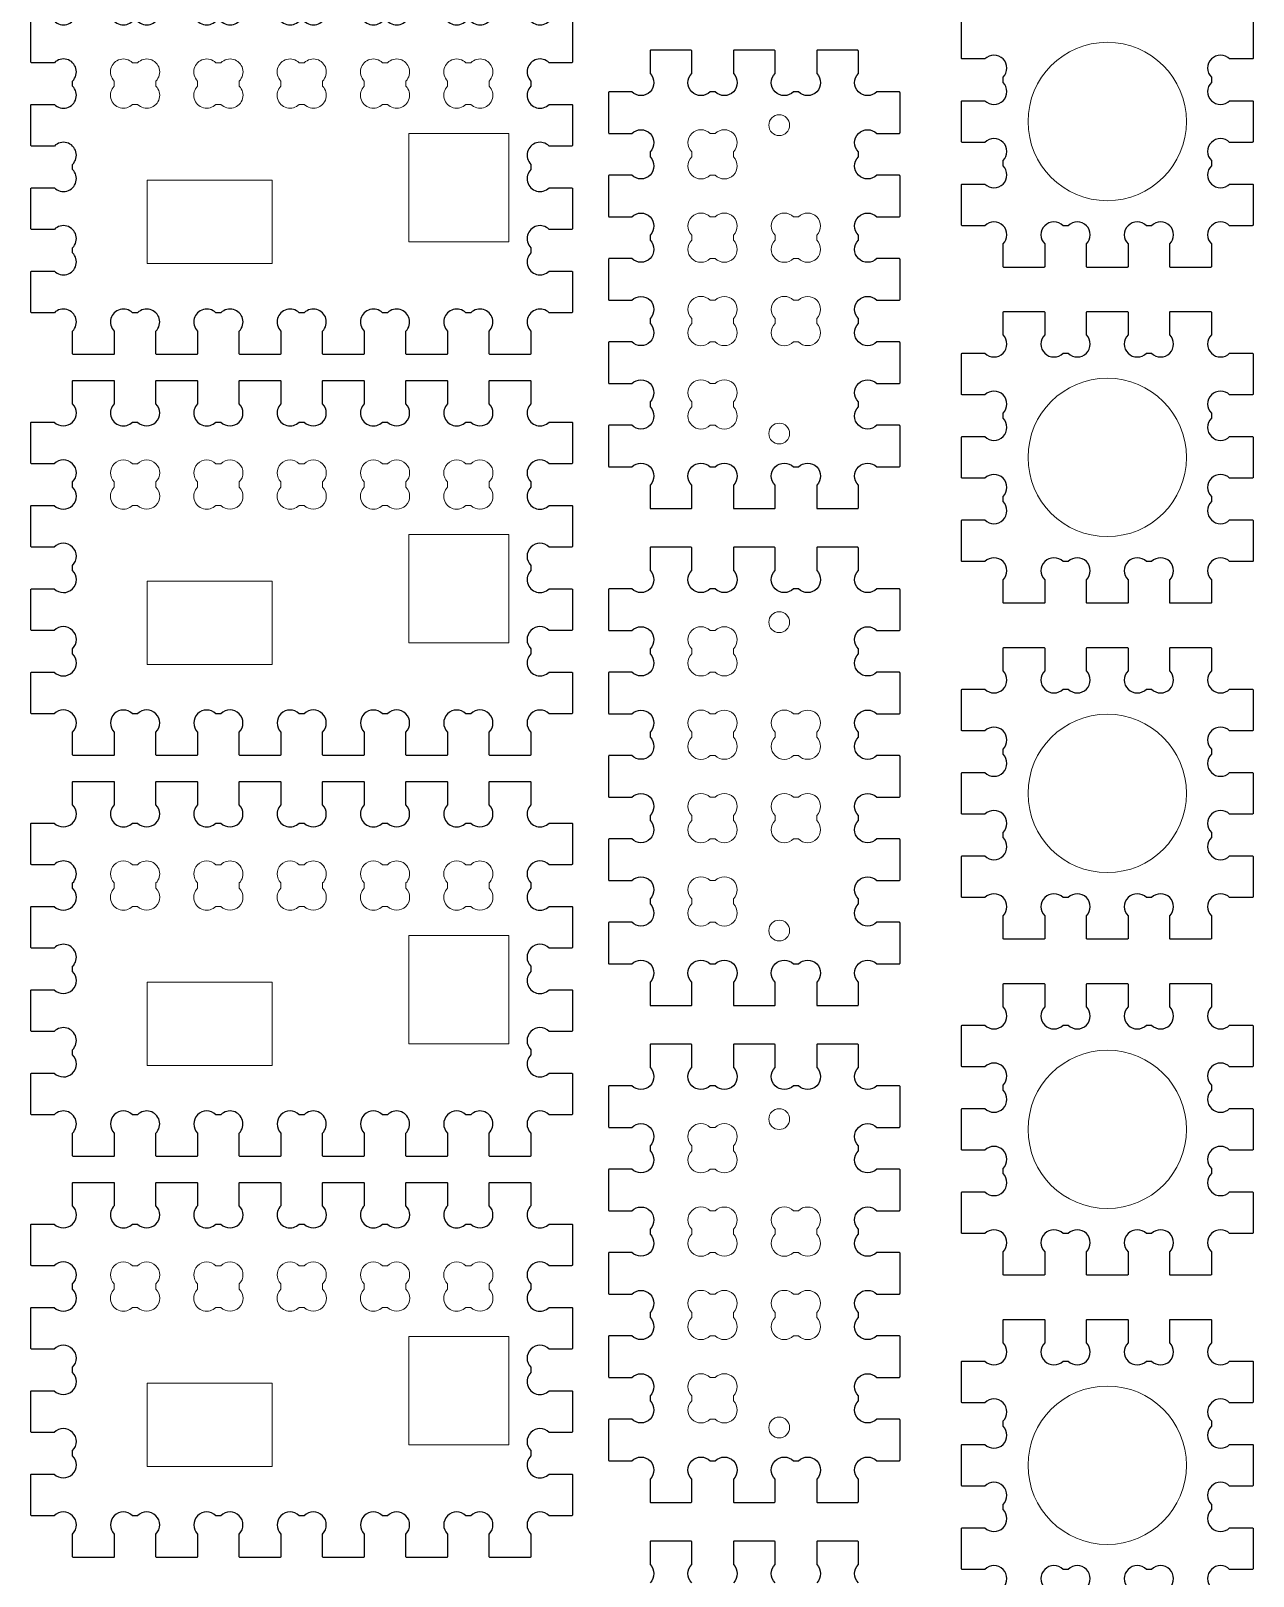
# Model space of a CAD drawing. Header units: millimetres. Extents: x -127 to 554, y -606 to 1045.
# Drawn here: x 404 to 550.7, y 541.1 to 726.5 of the extents above; entities that cross this region are included whole.
import ezdxf

# ---------------------------------------------------------------- set-up
doc = ezdxf.new("R2010")
doc.units = ezdxf.units.MM
doc.layers.get('0').update_dxf_attribs({"lineweight": 25})
doc.layers.add('holes', color=1, linetype='Continuous', lineweight=0)

# ---------------------------------------------------------------- blocks, each defined once
blk = doc.blocks.new('*U54')
blk.add_lwpolyline([(14.69, -2.5, 0.414214), (12.5, -2.5, 0.414214), (12.5, -4.69), (12.5, -5.31, 0.414214), (12.5, -7.5, 0.414214), (14.69, -7.5), (17.4, -7.5, -0.414214), (17.5, -7.6), (17.5, -12.4, -0.414214), (17.4, -12.5), (14.69, -12.5, 0.414214), (12.5, -12.5, 0.414214), (12.5, -14.69), (12.5, -17.4, -0.414214), (12.4, -17.5), (7.6, -17.5, -0.414214), (7.5, -17.4), (7.5, -14.69, 0.414214), (7.5, -12.5, 0.414214), (5.31, -12.5), (4.69, -12.5, 0.414214), (2.5, -12.5, 0.414214), (2.5, -14.69), (2.5, -17.4, -0.414214), (2.4, -17.5), (-2.4, -17.5, -0.414214), (-2.5, -17.4), (-2.5, -14.69, 0.414214), (-2.5, -12.5, 0.414214), (-4.69, -12.5), (-5.31, -12.5, 0.414214), (-7.5, -12.5, 0.414214), (-7.5, -14.69), (-7.5, -17.4, -0.414214), (-7.6, -17.5), (-12.4, -17.5, -0.414214), (-12.5, -17.4), (-12.5, -14.69, 0.414214), (-12.5, -12.5, 0.414214), (-14.69, -12.5), (-17.4, -12.5, -0.414214), (-17.5, -12.4), (-17.5, -7.6, -0.414214), (-17.4, -7.5), (-14.69, -7.5, 0.414214), (-12.5, -7.5, 0.414214), (-12.5, -5.31), (-12.5, -4.69, 0.414214), (-12.5, -2.5, 0.414214), (-14.69, -2.5), (-17.4, -2.5, -0.414214), (-17.5, -2.4), (-17.5, 2.4, -0.414214), (-17.4, 2.5), (-14.69, 2.5, 0.414214), (-12.5, 2.5, 0.414214), (-12.5, 4.69), (-12.5, 5.31, 0.414214), (-12.5, 7.5, 0.414214), (-14.69, 7.5), (-17.4, 7.5, -0.414214), (-17.5, 7.6), (-17.5, 12.4, -0.414214), (-17.4, 12.5), (-14.69, 12.5, 0.414214), (-12.5, 12.5, 0.414214), (-12.5, 14.69), (-12.5, 17.4, -0.414214), (-12.4, 17.5), (-7.6, 17.5, -0.414214), (-7.5, 17.4), (-7.5, 14.69, 0.414214), (-7.5, 12.5, 0.414214), (-5.31, 12.5), (-4.69, 12.5, 0.414214), (-2.5, 12.5, 0.414214), (-2.5, 14.69), (-2.5, 17.4, -0.414214), (-2.4, 17.5), (2.4, 17.5, -0.414214), (2.5, 17.4), (2.5, 14.69, 0.414214), (2.5, 12.5, 0.414214), (4.69, 12.5), (5.31, 12.5, 0.414214), (7.5, 12.5, 0.414214), (7.5, 14.69), (7.5, 17.4, -0.414214), (7.6, 17.5), (12.4, 17.5, -0.414214), (12.5, 17.4), (12.5, 14.69, 0.414214), (12.5, 12.5, 0.414214), (14.69, 12.5), (17.4, 12.5, -0.414214), (17.5, 12.4), (17.5, 7.6, -0.414214), (17.4, 7.5), (14.69, 7.5, 0.414214), (12.5, 7.5, 0.414214), (12.5, 5.31), (12.5, 4.69, 0.414214), (12.5, 2.5, 0.414214), (14.69, 2.5), (17.4, 2.5, -0.414214), (17.5, 2.4), (17.5, -2.4, -0.414214), (17.4, -2.5), (14.69, -2.5)], format="xyb", close=True)
at = {"layer": 'holes'}
blk.add_circle((0, 0), 9.5, dxfattribs=at)
blk = doc.blocks.new('*U55')
at = {"color": 0, "linetype": 'ByBlock', "lineweight": -2, "transparency": 16777216}
for p in [(0, 403.06), (0, 362.76), (0, 322.45), (0, 282.14), (0, 241.84)]:
    blk.add_blockref('*U54', p, dxfattribs=at)
blk = doc.blocks.new('*U59')
at = {"flags": 128}
blk.add_lwpolyline([(27.5, -19.69), (27.5, -22.4, -0.414214), (27.4, -22.5), (22.6, -22.5, -0.414214), (22.5, -22.4), (22.5, -19.69, 1), (20.31, -17.5), (19.69, -17.5, 1), (17.5, -19.69), (17.5, -22.4, -0.414214), (17.4, -22.5), (12.6, -22.5, -0.414214), (12.5, -22.4), (12.5, -19.69, 1), (10.31, -17.5), (9.69, -17.5, 1), (7.5, -19.69), (7.5, -22.4, -0.414214), (7.4, -22.5), (2.6, -22.5, -0.414214), (2.5, -22.4), (2.5, -19.69, 1), (0.31, -17.5), (-0.31, -17.5, 1), (-2.5, -19.69), (-2.5, -22.4, -0.414214), (-2.6, -22.5), (-7.4, -22.5, -0.414214), (-7.5, -22.4), (-7.5, -19.69, 1), (-9.69, -17.5), (-10.31, -17.5, 1), (-12.5, -19.69), (-12.5, -22.4, -0.414214), (-12.6, -22.5), (-17.4, -22.5, -0.414214), (-17.5, -22.4), (-17.5, -19.69, 1), (-19.69, -17.5), (-20.31, -17.5, 1), (-22.5, -19.69), (-22.5, -22.4, -0.414214), (-22.6, -22.5), (-27.4, -22.5, -0.414214), (-27.5, -22.4), (-27.5, -19.69, 1), (-29.69, -17.5), (-32.4, -17.5, -0.414214), (-32.5, -17.4), (-32.5, -12.6, -0.414214), (-32.4, -12.5), (-29.69, -12.5, 1), (-27.5, -10.31), (-27.5, -9.69, 1), (-29.69, -7.5), (-32.4, -7.5, -0.414214), (-32.5, -7.4), (-32.5, -2.6, -0.414214), (-32.4, -2.5), (-29.69, -2.5, 1), (-27.5, -0.31), (-27.5, 0.31, 1), (-29.69, 2.5), (-32.4, 2.5, -0.414214), (-32.5, 2.6), (-32.5, 7.4, -0.414214), (-32.4, 7.5), (-29.69, 7.5, 1), (-27.5, 9.69), (-27.5, 10.31, 1), (-29.69, 12.5), (-32.4, 12.5, -0.414214), (-32.5, 12.6), (-32.5, 17.4, -0.414214), (-32.4, 17.5), (-29.69, 17.5, 1), (-27.5, 19.69), (-27.5, 22.4, -0.414214), (-27.4, 22.5), (-22.6, 22.5, -0.414214), (-22.5, 22.4), (-22.5, 19.69, 1), (-20.31, 17.5), (-19.69, 17.5, 1), (-17.5, 19.69), (-17.5, 22.4, -0.414214), (-17.4, 22.5), (-12.6, 22.5, -0.414214), (-12.5, 22.4), (-12.5, 19.69, 1), (-10.31, 17.5), (-9.69, 17.5, 1), (-7.5, 19.69), (-7.5, 22.4, -0.414214), (-7.4, 22.5), (-2.6, 22.5, -0.414214), (-2.5, 22.4), (-2.5, 19.69, 1), (-0.31, 17.5), (0.31, 17.5, 1), (2.5, 19.69), (2.5, 22.4, -0.414214), (2.6, 22.5), (7.4, 22.5, -0.414214), (7.5, 22.4), (7.5, 19.69, 1), (9.69, 17.5), (10.31, 17.5, 1), (12.5, 19.69), (12.5, 22.4, -0.414214), (12.6, 22.5), (17.4, 22.5, -0.414214), (17.5, 22.4), (17.5, 19.69, 1), (19.69, 17.5), (20.31, 17.5, 1), (22.5, 19.69), (22.5, 22.4, -0.414214), (22.6, 22.5), (27.4, 22.5, -0.414214), (27.5, 22.4), (27.5, 19.69, 1), (29.69, 17.5), (32.4, 17.5, -0.414214), (32.5, 17.4), (32.5, 12.6, -0.414214), (32.4, 12.5), (29.69, 12.5, 1), (27.5, 10.31), (27.5, 9.69, 1), (29.69, 7.5), (32.4, 7.5, -0.414214), (32.5, 7.4), (32.5, 2.6, -0.414214), (32.4, 2.5), (29.69, 2.5, 1), (27.5, 0.31), (27.5, -0.31, 1), (29.69, -2.5), (32.4, -2.5, -0.414214), (32.5, -2.6), (32.5, -7.4, -0.414214), (32.4, -7.5), (29.69, -7.5, 1), (27.5, -9.69), (27.5, -10.31, 1), (29.69, -12.5), (32.4, -12.5, -0.414214), (32.5, -12.6), (32.5, -17.4, -0.414214), (32.4, -17.5), (29.69, -17.5, 1), (27.5, -19.69)], format="xyb", dxfattribs=at)
at = {"layer": 'holes'}
for p, q in [((24.86, 4), (12.86, 4)), ((12.86, 4), (12.86, -9)), ((24.86, -9), (24.86, 4)), ((12.86, -9), (24.86, -9))]:
    blk.add_line(p, q, dxfattribs=at)
at = {"layer": 'holes', "flags": 128}
for points in [[(-22.5, 9.69, 1), (-20.31, 7.5), (-19.69, 7.5, 1), (-17.5, 9.69), (-17.5, 10.31, 1), (-19.69, 12.5), (-20.31, 12.5, 1), (-22.5, 10.31), (-22.5, 9.69)], [(-12.5, 9.69, 1), (-10.31, 7.5), (-9.69, 7.5, 1), (-7.5, 9.69), (-7.5, 10.31, 1), (-9.69, 12.5), (-10.31, 12.5, 1), (-12.5, 10.31), (-12.5, 9.69)], [(-2.5, 9.69, 1), (-0.31, 7.5), (0.31, 7.5, 1), (2.5, 9.69), (2.5, 10.31, 1), (0.31, 12.5), (-0.31, 12.5, 1), (-2.5, 10.31), (-2.5, 9.69)], [(7.5, 9.69, 1), (9.69, 7.5), (10.31, 7.5, 1), (12.5, 9.69), (12.5, 10.31, 1), (10.31, 12.5), (9.69, 12.5, 1), (7.5, 10.31), (7.5, 9.69)], [(17.5, 9.69, 1), (19.69, 7.5), (20.31, 7.5, 1), (22.5, 9.69), (22.5, 10.31, 1), (20.31, 12.5), (19.69, 12.5, 1), (17.5, 10.31), (17.5, 9.69)]]:
    blk.add_lwpolyline(points, format="xyb", dxfattribs=at)
blk.add_lwpolyline([(-3.54, -1.6), (-18.54, -1.6), (-18.54, -11.6), (-3.54, -11.6), (-3.54, -1.6)], dxfattribs=at)
blk = doc.blocks.new('*U60')
at = {"color": 0, "linetype": 'ByBlock', "lineweight": -2, "transparency": 16777216}
for p in [(0, 97.81), (0, 48.9), (0, 0)]:
    blk.add_blockref('*U59', p, dxfattribs=at)

msp = doc.modelspace()

# ---------------------------------------------------------------- linework, layer by layer
for points in [[(476.16, 694.15, -0.414214), (478.35, 694.15, -0.414214), (478.35, 691.96), (478.35, 691.34, -0.414214), (478.35, 689.15, -0.414214), (476.16, 689.15), (473.45, 689.15, 0.414214), (473.35, 689.05), (473.35, 684.25, 0.414214), (473.45, 684.15), (476.16, 684.15, -0.414214), (478.35, 684.15, -0.414214), (478.35, 681.96), (478.35, 681.34, -0.414214), (478.35, 679.15, -0.414214), (476.16, 679.15), (473.45, 679.15, 0.414214), (473.35, 679.05), (473.35, 674.25, 0.414214), (473.45, 674.15), (476.16, 674.15, -0.414214), (478.35, 674.15, -0.414214), (478.35, 671.96), (478.35, 669.25, 0.414214), (478.45, 669.15), (483.25, 669.15, 0.414214), (483.35, 669.25), (483.35, 671.96, -0.414214), (483.35, 674.15, -0.414214), (485.55, 674.15), (486.16, 674.15, -0.414214), (488.35, 674.15, -0.414214), (488.35, 671.96), (488.35, 669.25, 0.414214), (488.45, 669.15), (493.25, 669.15, 0.414214), (493.35, 669.25), (493.35, 671.96, -0.414214), (493.35, 674.15, -0.414214), (495.55, 674.15), (496.16, 674.15, -0.414214), (498.35, 674.15, -0.414214), (498.35, 671.96), (498.35, 669.25, 0.414214), (498.45, 669.15), (503.25, 669.15, 0.414214), (503.35, 669.25), (503.35, 671.96, -0.414214), (503.35, 674.15, -0.414214), (505.55, 674.15), (508.25, 674.15, 0.414214), (508.35, 674.25), (508.35, 679.05, 0.414214), (508.25, 679.15), (505.55, 679.15, -0.414214), (503.35, 679.15, -0.414214), (503.35, 681.34), (503.35, 681.96, -0.414214), (503.35, 684.15, -0.414214), (505.55, 684.15), (508.25, 684.15, 0.414214), (508.35, 684.25), (508.35, 689.05, 0.414214), (508.25, 689.15), (505.55, 689.15, -0.414214), (503.35, 689.15, -0.414214), (503.35, 691.34), (503.35, 691.96, -0.414214), (503.35, 694.15, -0.414214), (505.55, 694.15), (508.25, 694.15, 0.414214), (508.35, 694.25), (508.35, 699.05, 0.414214), (508.25, 699.15), (505.55, 699.15, -0.414214), (503.35, 699.15, -0.414214), (503.35, 701.34), (503.35, 701.96, -0.414214), (503.35, 704.15, -0.414214), (505.55, 704.15), (508.25, 704.15, 0.414214), (508.35, 704.25), (508.35, 709.05, 0.414214), (508.25, 709.15), (505.55, 709.15, -0.414214), (503.35, 709.15, -0.414214), (503.35, 711.34), (503.35, 711.96, -0.414214), (503.35, 714.15, -0.414214), (505.55, 714.15), (508.25, 714.15, 0.414214), (508.35, 714.25), (508.35, 719.05, 0.414214), (508.25, 719.15), (505.55, 719.15, -0.414214), (503.35, 719.15, -0.414214), (503.35, 721.34), (503.35, 724.05, 0.414214), (503.25, 724.15), (498.45, 724.15, 0.414214), (498.35, 724.05), (498.35, 721.34, -0.414214), (498.35, 719.15, -0.414214), (496.16, 719.15), (495.55, 719.15, -0.414214), (493.35, 719.15, -0.414214), (493.35, 721.34), (493.35, 724.05, 0.414214), (493.25, 724.15), (488.45, 724.15, 0.414214), (488.35, 724.05), (488.35, 721.34, -0.414214), (488.35, 719.15, -0.414214), (486.16, 719.15), (485.55, 719.15, -0.414214), (483.35, 719.15, -0.414214), (483.35, 721.34), (483.35, 724.05, 0.414214), (483.25, 724.15), (478.45, 724.15, 0.414214), (478.35, 724.05), (478.35, 721.34, -0.414214), (478.35, 719.15, -0.414214), (476.16, 719.15), (473.45, 719.15, 0.414214), (473.35, 719.05), (473.35, 714.25, 0.414214), (473.45, 714.15), (476.16, 714.15, -0.414214), (478.35, 714.15, -0.414214), (478.35, 711.96), (478.35, 711.34, -0.414214), (478.35, 709.15, -0.414214), (476.16, 709.15), (473.45, 709.15, 0.414214), (473.35, 709.05), (473.35, 704.25, 0.414214), (473.45, 704.15), (476.16, 704.15, -0.414214), (478.35, 704.15, -0.414214), (478.35, 701.96), (478.35, 701.34, -0.414214), (478.35, 699.15, -0.414214), (476.16, 699.15), (473.45, 699.15, 0.414214), (473.35, 699.05), (473.35, 694.25, 0.414214), (473.45, 694.15), (476.16, 694.15)], [(476.16, 634.52, -0.414214), (478.35, 634.52, -0.414214), (478.35, 632.33), (478.35, 631.71, -0.414214), (478.35, 629.52, -0.414214), (476.16, 629.52), (473.45, 629.52, 0.414214), (473.35, 629.42), (473.35, 624.62, 0.414214), (473.45, 624.52), (476.16, 624.52, -0.414214), (478.35, 624.52, -0.414214), (478.35, 622.33), (478.35, 621.71, -0.414214), (478.35, 619.52, -0.414214), (476.16, 619.52), (473.45, 619.52, 0.414214), (473.35, 619.42), (473.35, 614.62, 0.414214), (473.45, 614.52), (476.16, 614.52, -0.414214), (478.35, 614.52, -0.414214), (478.35, 612.33), (478.35, 609.62, 0.414214), (478.45, 609.52), (483.25, 609.52, 0.414214), (483.35, 609.62), (483.35, 612.33, -0.414214), (483.35, 614.52, -0.414214), (485.55, 614.52), (486.16, 614.52, -0.414214), (488.35, 614.52, -0.414214), (488.35, 612.33), (488.35, 609.62, 0.414214), (488.45, 609.52), (493.25, 609.52, 0.414214), (493.35, 609.62), (493.35, 612.33, -0.414214), (493.35, 614.52, -0.414214), (495.55, 614.52), (496.16, 614.52, -0.414214), (498.35, 614.52, -0.414214), (498.35, 612.33), (498.35, 609.62, 0.414214), (498.45, 609.52), (503.25, 609.52, 0.414214), (503.35, 609.62), (503.35, 612.33, -0.414214), (503.35, 614.52, -0.414214), (505.55, 614.52), (508.25, 614.52, 0.414214), (508.35, 614.62), (508.35, 619.42, 0.414214), (508.25, 619.52), (505.55, 619.52, -0.414214), (503.35, 619.52, -0.414214), (503.35, 621.71), (503.35, 622.33, -0.414214), (503.35, 624.52, -0.414214), (505.55, 624.52), (508.25, 624.52, 0.414214), (508.35, 624.62), (508.35, 629.42, 0.414214), (508.25, 629.52), (505.55, 629.52, -0.414214), (503.35, 629.52, -0.414214), (503.35, 631.71), (503.35, 632.33, -0.414214), (503.35, 634.52, -0.414214), (505.55, 634.52), (508.25, 634.52, 0.414214), (508.35, 634.62), (508.35, 639.42, 0.414214), (508.25, 639.52), (505.55, 639.52, -0.414214), (503.35, 639.52, -0.414214), (503.35, 641.71), (503.35, 642.33, -0.414214), (503.35, 644.52, -0.414214), (505.55, 644.52), (508.25, 644.52, 0.414214), (508.35, 644.62), (508.35, 649.42, 0.414214), (508.25, 649.52), (505.55, 649.52, -0.414214), (503.35, 649.52, -0.414214), (503.35, 651.71), (503.35, 652.33, -0.414214), (503.35, 654.52, -0.414214), (505.55, 654.52), (508.25, 654.52, 0.414214), (508.35, 654.62), (508.35, 659.42, 0.414214), (508.25, 659.52), (505.55, 659.52, -0.414214), (503.35, 659.52, -0.414214), (503.35, 661.71), (503.35, 664.42, 0.414214), (503.25, 664.52), (498.45, 664.52, 0.414214), (498.35, 664.42), (498.35, 661.71, -0.414214), (498.35, 659.52, -0.414214), (496.16, 659.52), (495.55, 659.52, -0.414214), (493.35, 659.52, -0.414214), (493.35, 661.71), (493.35, 664.42, 0.414214), (493.25, 664.52), (488.45, 664.52, 0.414214), (488.35, 664.42), (488.35, 661.71, -0.414214), (488.35, 659.52, -0.414214), (486.16, 659.52), (485.55, 659.52, -0.414214), (483.35, 659.52, -0.414214), (483.35, 661.71), (483.35, 664.42, 0.414214), (483.25, 664.52), (478.45, 664.52, 0.414214), (478.35, 664.42), (478.35, 661.71, -0.414214), (478.35, 659.52, -0.414214), (476.16, 659.52), (473.45, 659.52, 0.414214), (473.35, 659.42), (473.35, 654.62, 0.414214), (473.45, 654.52), (476.16, 654.52, -0.414214), (478.35, 654.52, -0.414214), (478.35, 652.33), (478.35, 651.71, -0.414214), (478.35, 649.52, -0.414214), (476.16, 649.52), (473.45, 649.52, 0.414214), (473.35, 649.42), (473.35, 644.62, 0.414214), (473.45, 644.52), (476.16, 644.52, -0.414214), (478.35, 644.52, -0.414214), (478.35, 642.33), (478.35, 641.71, -0.414214), (478.35, 639.52, -0.414214), (476.16, 639.52), (473.45, 639.52, 0.414214), (473.35, 639.42), (473.35, 634.62, 0.414214), (473.45, 634.52), (476.16, 634.52)], [(476.16, 574.9, -0.414214), (478.35, 574.9, -0.414214), (478.35, 572.7), (478.35, 572.09, -0.414214), (478.35, 569.9, -0.414214), (476.16, 569.9), (473.45, 569.9, 0.414214), (473.35, 569.8), (473.35, 565, 0.414214), (473.45, 564.9), (476.16, 564.9, -0.414214), (478.35, 564.9, -0.414214), (478.35, 562.7), (478.35, 562.09, -0.414214), (478.35, 559.9, -0.414214), (476.16, 559.9), (473.45, 559.9, 0.414214), (473.35, 559.8), (473.35, 555, 0.414214), (473.45, 554.9), (476.16, 554.9, -0.414214), (478.35, 554.9, -0.414214), (478.35, 552.7), (478.35, 550, 0.414214), (478.45, 549.9), (483.25, 549.9, 0.414214), (483.35, 550), (483.35, 552.7, -0.414214), (483.35, 554.9, -0.414214), (485.55, 554.9), (486.16, 554.9, -0.414214), (488.35, 554.9, -0.414214), (488.35, 552.7), (488.35, 550, 0.414214), (488.45, 549.9), (493.25, 549.9, 0.414214), (493.35, 550), (493.35, 552.7, -0.414214), (493.35, 554.9, -0.414214), (495.55, 554.9), (496.16, 554.9, -0.414214), (498.35, 554.9, -0.414214), (498.35, 552.7), (498.35, 550, 0.414214), (498.45, 549.9), (503.25, 549.9, 0.414214), (503.35, 550), (503.35, 552.7, -0.414214), (503.35, 554.9, -0.414214), (505.55, 554.9), (508.25, 554.9, 0.414214), (508.35, 555), (508.35, 559.8, 0.414214), (508.25, 559.9), (505.55, 559.9, -0.414214), (503.35, 559.9, -0.414214), (503.35, 562.09), (503.35, 562.7, -0.414214), (503.35, 564.9, -0.414214), (505.55, 564.9), (508.25, 564.9, 0.414214), (508.35, 565), (508.35, 569.8, 0.414214), (508.25, 569.9), (505.55, 569.9, -0.414214), (503.35, 569.9, -0.414214), (503.35, 572.09), (503.35, 572.7, -0.414214), (503.35, 574.9, -0.414214), (505.55, 574.9), (508.25, 574.9, 0.414214), (508.35, 575), (508.35, 579.8, 0.414214), (508.25, 579.9), (505.55, 579.9, -0.414214), (503.35, 579.9, -0.414214), (503.35, 582.09), (503.35, 582.7, -0.414214), (503.35, 584.9, -0.414214), (505.55, 584.9), (508.25, 584.9, 0.414214), (508.35, 585), (508.35, 589.8, 0.414214), (508.25, 589.9), (505.55, 589.9, -0.414214), (503.35, 589.9, -0.414214), (503.35, 592.09), (503.35, 592.7, -0.414214), (503.35, 594.9, -0.414214), (505.55, 594.9), (508.25, 594.9, 0.414214), (508.35, 595), (508.35, 599.8, 0.414214), (508.25, 599.9), (505.55, 599.9, -0.414214), (503.35, 599.9, -0.414214), (503.35, 602.09), (503.35, 604.8, 0.414214), (503.25, 604.9), (498.45, 604.9, 0.414214), (498.35, 604.8), (498.35, 602.09, -0.414214), (498.35, 599.9, -0.414214), (496.16, 599.9), (495.55, 599.9, -0.414214), (493.35, 599.9, -0.414214), (493.35, 602.09), (493.35, 604.8, 0.414214), (493.25, 604.9), (488.45, 604.9, 0.414214), (488.35, 604.8), (488.35, 602.09, -0.414214), (488.35, 599.9, -0.414214), (486.16, 599.9), (485.55, 599.9, -0.414214), (483.35, 599.9, -0.414214), (483.35, 602.09), (483.35, 604.8, 0.414214), (483.25, 604.9), (478.45, 604.9, 0.414214), (478.35, 604.8), (478.35, 602.09, -0.414214), (478.35, 599.9, -0.414214), (476.16, 599.9), (473.45, 599.9, 0.414214), (473.35, 599.8), (473.35, 595, 0.414214), (473.45, 594.9), (476.16, 594.9, -0.414214), (478.35, 594.9, -0.414214), (478.35, 592.7), (478.35, 592.09, -0.414214), (478.35, 589.9, -0.414214), (476.16, 589.9), (473.45, 589.9, 0.414214), (473.35, 589.8), (473.35, 585, 0.414214), (473.45, 584.9), (476.16, 584.9, -0.414214), (478.35, 584.9, -0.414214), (478.35, 582.7), (478.35, 582.09, -0.414214), (478.35, 579.9, -0.414214), (476.16, 579.9), (473.45, 579.9, 0.414214), (473.35, 579.8), (473.35, 575, 0.414214), (473.45, 574.9), (476.16, 574.9)]]:
    msp.add_lwpolyline(points, format="xyb", close=True)
at = {"flags": 128}
for points in [[(464.04, 642.34), (464.04, 639.63, -0.414214), (463.94, 639.53), (459.14, 639.53, -0.414214), (459.04, 639.63), (459.04, 642.34, 1), (456.84, 644.53), (456.23, 644.53, 1), (454.04, 642.34), (454.04, 639.63, -0.414214), (453.94, 639.53), (449.14, 639.53, -0.414214), (449.04, 639.63), (449.04, 642.34, 1), (446.84, 644.53), (446.23, 644.53, 1), (444.04, 642.34), (444.04, 639.63, -0.414214), (443.94, 639.53), (439.14, 639.53, -0.414214), (439.04, 639.63), (439.04, 642.34, 1), (436.84, 644.53), (436.23, 644.53, 1), (434.04, 642.34), (434.04, 639.63, -0.414214), (433.94, 639.53), (429.14, 639.53, -0.414214), (429.04, 639.63), (429.04, 642.34, 1), (426.84, 644.53), (426.23, 644.53, 1), (424.04, 642.34), (424.04, 639.63, -0.414214), (423.94, 639.53), (419.14, 639.53, -0.414214), (419.04, 639.63), (419.04, 642.34, 1), (416.84, 644.53), (416.23, 644.53, 1), (414.04, 642.34), (414.04, 639.63, -0.414214), (413.94, 639.53), (409.14, 639.53, -0.414214), (409.04, 639.63), (409.04, 642.34, 1), (406.84, 644.53), (404.14, 644.53, -0.414214), (404.04, 644.63), (404.04, 649.43, -0.414214), (404.14, 649.53), (406.84, 649.53, 1), (409.04, 651.72), (409.04, 652.34, 1), (406.84, 654.53), (404.14, 654.53, -0.414214), (404.04, 654.63), (404.04, 659.43, -0.414214), (404.14, 659.53), (406.84, 659.53, 1), (409.04, 661.72), (409.04, 662.34, 1), (406.84, 664.53), (404.14, 664.53, -0.414214), (404.04, 664.63), (404.04, 669.43, -0.414214), (404.14, 669.53), (406.84, 669.53, 1), (409.04, 671.72), (409.04, 672.34, 1), (406.84, 674.53), (404.14, 674.53, -0.414214), (404.04, 674.63), (404.04, 679.43, -0.414214), (404.14, 679.53), (406.84, 679.53, 1), (409.04, 681.72), (409.04, 684.43, -0.414214), (409.14, 684.53), (413.94, 684.53, -0.414214), (414.04, 684.43), (414.04, 681.72, 1), (416.23, 679.53), (416.84, 679.53, 1), (419.04, 681.72), (419.04, 684.43, -0.414214), (419.14, 684.53), (423.94, 684.53, -0.414214), (424.04, 684.43), (424.04, 681.72, 1), (426.23, 679.53), (426.84, 679.53, 1), (429.04, 681.72), (429.04, 684.43, -0.414214), (429.14, 684.53), (433.94, 684.53, -0.414214), (434.04, 684.43), (434.04, 681.72, 1), (436.23, 679.53), (436.84, 679.53, 1), (439.04, 681.72), (439.04, 684.43, -0.414214), (439.14, 684.53), (443.94, 684.53, -0.414214), (444.04, 684.43), (444.04, 681.72, 1), (446.23, 679.53), (446.84, 679.53, 1), (449.04, 681.72), (449.04, 684.43, -0.414214), (449.14, 684.53), (453.94, 684.53, -0.414214), (454.04, 684.43), (454.04, 681.72, 1), (456.23, 679.53), (456.84, 679.53, 1), (459.04, 681.72), (459.04, 684.43, -0.414214), (459.14, 684.53), (463.94, 684.53, -0.414214), (464.04, 684.43), (464.04, 681.72, 1), (466.23, 679.53), (468.94, 679.53, -0.414214), (469.04, 679.43), (469.04, 674.63, -0.414214), (468.94, 674.53), (466.23, 674.53, 1), (464.04, 672.34), (464.04, 671.72, 1), (466.23, 669.53), (468.94, 669.53, -0.414214), (469.04, 669.43), (469.04, 664.63, -0.414214), (468.94, 664.53), (466.23, 664.53, 1), (464.04, 662.34), (464.04, 661.72, 1), (466.23, 659.53), (468.94, 659.53, -0.414214), (469.04, 659.43), (469.04, 654.63, -0.414214), (468.94, 654.53), (466.23, 654.53, 1), (464.04, 652.34), (464.04, 651.72, 1), (466.23, 649.53), (468.94, 649.53, -0.414214), (469.04, 649.43), (469.04, 644.63, -0.414214), (468.94, 644.53), (466.23, 644.53, 1), (464.04, 642.34)], [(464.04, 594.23), (464.04, 591.52, -0.414214), (463.94, 591.42), (459.14, 591.42, -0.414214), (459.04, 591.52), (459.04, 594.23, 1), (456.84, 596.42), (456.23, 596.42, 1), (454.04, 594.23), (454.04, 591.52, -0.414214), (453.94, 591.42), (449.14, 591.42, -0.414214), (449.04, 591.52), (449.04, 594.23, 1), (446.84, 596.42), (446.23, 596.42, 1), (444.04, 594.23), (444.04, 591.52, -0.414214), (443.94, 591.42), (439.14, 591.42, -0.414214), (439.04, 591.52), (439.04, 594.23, 1), (436.84, 596.42), (436.23, 596.42, 1), (434.04, 594.23), (434.04, 591.52, -0.414214), (433.94, 591.42), (429.14, 591.42, -0.414214), (429.04, 591.52), (429.04, 594.23, 1), (426.84, 596.42), (426.23, 596.42, 1), (424.04, 594.23), (424.04, 591.52, -0.414214), (423.94, 591.42), (419.14, 591.42, -0.414214), (419.04, 591.52), (419.04, 594.23, 1), (416.84, 596.42), (416.23, 596.42, 1), (414.04, 594.23), (414.04, 591.52, -0.414214), (413.94, 591.42), (409.14, 591.42, -0.414214), (409.04, 591.52), (409.04, 594.23, 1), (406.84, 596.42), (404.14, 596.42, -0.414214), (404.04, 596.52), (404.04, 601.32, -0.414214), (404.14, 601.42), (406.84, 601.42, 1), (409.04, 603.61), (409.04, 604.23, 1), (406.84, 606.42), (404.14, 606.42, -0.414214), (404.04, 606.52), (404.04, 611.32, -0.414214), (404.14, 611.42), (406.84, 611.42, 1), (409.04, 613.61), (409.04, 614.23, 1), (406.84, 616.42), (404.14, 616.42, -0.414214), (404.04, 616.52), (404.04, 621.32, -0.414214), (404.14, 621.42), (406.84, 621.42, 1), (409.04, 623.61), (409.04, 624.23, 1), (406.84, 626.42), (404.14, 626.42, -0.414214), (404.04, 626.52), (404.04, 631.32, -0.414214), (404.14, 631.42), (406.84, 631.42, 1), (409.04, 633.61), (409.04, 636.32, -0.414214), (409.14, 636.42), (413.94, 636.42, -0.414214), (414.04, 636.32), (414.04, 633.61, 1), (416.23, 631.42), (416.84, 631.42, 1), (419.04, 633.61), (419.04, 636.32, -0.414214), (419.14, 636.42), (423.94, 636.42, -0.414214), (424.04, 636.32), (424.04, 633.61, 1), (426.23, 631.42), (426.84, 631.42, 1), (429.04, 633.61), (429.04, 636.32, -0.414214), (429.14, 636.42), (433.94, 636.42, -0.414214), (434.04, 636.32), (434.04, 633.61, 1), (436.23, 631.42), (436.84, 631.42, 1), (439.04, 633.61), (439.04, 636.32, -0.414214), (439.14, 636.42), (443.94, 636.42, -0.414214), (444.04, 636.32), (444.04, 633.61, 1), (446.23, 631.42), (446.84, 631.42, 1), (449.04, 633.61), (449.04, 636.32, -0.414214), (449.14, 636.42), (453.94, 636.42, -0.414214), (454.04, 636.32), (454.04, 633.61, 1), (456.23, 631.42), (456.84, 631.42, 1), (459.04, 633.61), (459.04, 636.32, -0.414214), (459.14, 636.42), (463.94, 636.42, -0.414214), (464.04, 636.32), (464.04, 633.61, 1), (466.23, 631.42), (468.94, 631.42, -0.414214), (469.04, 631.32), (469.04, 626.52, -0.414214), (468.94, 626.42), (466.23, 626.42, 1), (464.04, 624.23), (464.04, 623.61, 1), (466.23, 621.42), (468.94, 621.42, -0.414214), (469.04, 621.32), (469.04, 616.52, -0.414214), (468.94, 616.42), (466.23, 616.42, 1), (464.04, 614.23), (464.04, 613.61, 1), (466.23, 611.42), (468.94, 611.42, -0.414214), (469.04, 611.32), (469.04, 606.52, -0.414214), (468.94, 606.42), (466.23, 606.42, 1), (464.04, 604.23), (464.04, 603.61, 1), (466.23, 601.42), (468.94, 601.42, -0.414214), (469.04, 601.32), (469.04, 596.52, -0.414214), (468.94, 596.42), (466.23, 596.42, 1), (464.04, 594.23)], [(464.04, 546.12), (464.04, 543.41, -0.414214), (463.94, 543.31), (459.14, 543.31, -0.414214), (459.04, 543.41), (459.04, 546.12, 1), (456.84, 548.31), (456.23, 548.31, 1), (454.04, 546.12), (454.04, 543.41, -0.414214), (453.94, 543.31), (449.14, 543.31, -0.414214), (449.04, 543.41), (449.04, 546.12, 1), (446.84, 548.31), (446.23, 548.31, 1), (444.04, 546.12), (444.04, 543.41, -0.414214), (443.94, 543.31), (439.14, 543.31, -0.414214), (439.04, 543.41), (439.04, 546.12, 1), (436.84, 548.31), (436.23, 548.31, 1), (434.04, 546.12), (434.04, 543.41, -0.414214), (433.94, 543.31), (429.14, 543.31, -0.414214), (429.04, 543.41), (429.04, 546.12, 1), (426.84, 548.31), (426.23, 548.31, 1), (424.04, 546.12), (424.04, 543.41, -0.414214), (423.94, 543.31), (419.14, 543.31, -0.414214), (419.04, 543.41), (419.04, 546.12, 1), (416.84, 548.31), (416.23, 548.31, 1), (414.04, 546.12), (414.04, 543.41, -0.414214), (413.94, 543.31), (409.14, 543.31, -0.414214), (409.04, 543.41), (409.04, 546.12, 1), (406.84, 548.31), (404.14, 548.31, -0.414214), (404.04, 548.41), (404.04, 553.21, -0.414214), (404.14, 553.31), (406.84, 553.31, 1), (409.04, 555.51), (409.04, 556.12, 1), (406.84, 558.31), (404.14, 558.31, -0.414214), (404.04, 558.41), (404.04, 563.21, -0.414214), (404.14, 563.31), (406.84, 563.31, 1), (409.04, 565.51), (409.04, 566.12, 1), (406.84, 568.31), (404.14, 568.31, -0.414214), (404.04, 568.41), (404.04, 573.21, -0.414214), (404.14, 573.31), (406.84, 573.31, 1), (409.04, 575.51), (409.04, 576.12, 1), (406.84, 578.31), (404.14, 578.31, -0.414214), (404.04, 578.41), (404.04, 583.21, -0.414214), (404.14, 583.31), (406.84, 583.31, 1), (409.04, 585.51), (409.04, 588.21, -0.414214), (409.14, 588.31), (413.94, 588.31, -0.414214), (414.04, 588.21), (414.04, 585.51, 1), (416.23, 583.31), (416.84, 583.31, 1), (419.04, 585.51), (419.04, 588.21, -0.414214), (419.14, 588.31), (423.94, 588.31, -0.414214), (424.04, 588.21), (424.04, 585.51, 1), (426.23, 583.31), (426.84, 583.31, 1), (429.04, 585.51), (429.04, 588.21, -0.414214), (429.14, 588.31), (433.94, 588.31, -0.414214), (434.04, 588.21), (434.04, 585.51, 1), (436.23, 583.31), (436.84, 583.31, 1), (439.04, 585.51), (439.04, 588.21, -0.414214), (439.14, 588.31), (443.94, 588.31, -0.414214), (444.04, 588.21), (444.04, 585.51, 1), (446.23, 583.31), (446.84, 583.31, 1), (449.04, 585.51), (449.04, 588.21, -0.414214), (449.14, 588.31), (453.94, 588.31, -0.414214), (454.04, 588.21), (454.04, 585.51, 1), (456.23, 583.31), (456.84, 583.31, 1), (459.04, 585.51), (459.04, 588.21, -0.414214), (459.14, 588.31), (463.94, 588.31, -0.414214), (464.04, 588.21), (464.04, 585.51, 1), (466.23, 583.31), (468.94, 583.31, -0.414214), (469.04, 583.21), (469.04, 578.41, -0.414214), (468.94, 578.31), (466.23, 578.31, 1), (464.04, 576.12), (464.04, 575.51, 1), (466.23, 573.31), (468.94, 573.31, -0.414214), (469.04, 573.21), (469.04, 568.41, -0.414214), (468.94, 568.31), (466.23, 568.31, 1), (464.04, 566.12), (464.04, 565.51, 1), (466.23, 563.31), (468.94, 563.31, -0.414214), (469.04, 563.21), (469.04, 558.41, -0.414214), (468.94, 558.31), (466.23, 558.31, 1), (464.04, 556.12), (464.04, 555.51, 1), (466.23, 553.31), (468.94, 553.31, -0.414214), (469.04, 553.21), (469.04, 548.41, -0.414214), (468.94, 548.31), (466.23, 548.31, 1), (464.04, 546.12)]]:
    msp.add_lwpolyline(points, format="xyb", dxfattribs=at)
for points in [[(483.35, 540.27, -0.414214), (483.35, 542.46), (483.35, 545.17, 0.414214), (483.25, 545.27), (478.45, 545.27, 0.414214), (478.35, 545.17), (478.35, 542.46, -0.414214), (478.35, 540.27, -0.414214)], [(493.35, 540.27, -0.414214), (493.35, 542.46), (493.35, 545.17, 0.414214), (493.25, 545.27), (488.45, 545.27, 0.414214), (488.35, 545.17), (488.35, 542.46, -0.414214), (488.35, 540.27, -0.414214)], [(503.35, 540.27, -0.414214), (503.35, 542.46), (503.35, 545.17, 0.414214), (503.25, 545.27), (498.45, 545.27, 0.414214), (498.35, 545.17), (498.35, 542.46, -0.414214), (498.35, 540.27, -0.414214)]]:
    msp.add_lwpolyline(points, format="xyb")
at = {"layer": 'holes'}
for p, q in [((461.39, 666.03), (449.39, 666.03)), ((449.39, 666.03), (449.39, 653.03)), ((461.39, 653.03), (461.39, 666.03)), ((449.39, 653.03), (461.39, 653.03)), ((461.39, 617.92), (449.39, 617.92)), ((449.39, 617.92), (449.39, 604.92)), ((461.39, 604.92), (461.39, 617.92)), ((449.39, 604.92), (461.39, 604.92)), ((461.39, 569.81), (449.39, 569.81)), ((449.39, 569.81), (449.39, 556.81)), ((461.39, 556.81), (461.39, 569.81)), ((449.39, 556.81), (461.39, 556.81))]:
    msp.add_line(p, q, dxfattribs=at)
for points in [[(486.16, 709.15, 0.414214), (488.35, 709.15, 0.414214), (488.35, 711.34), (488.35, 711.96, 0.414214), (488.35, 714.15, 0.414214), (486.16, 714.15), (485.55, 714.15, 0.414214), (483.35, 714.15, 0.414214), (483.35, 711.96), (483.35, 711.34, 0.414214), (483.35, 709.15, 0.414214), (485.55, 709.15), (486.16, 709.15)], [(486.16, 699.15, 0.414214), (488.35, 699.15, 0.414214), (488.35, 701.34), (488.35, 701.96, 0.414214), (488.35, 704.15, 0.414214), (486.16, 704.15), (485.55, 704.15, 0.414214), (483.35, 704.15, 0.414214), (483.35, 701.96), (483.35, 701.34, 0.414214), (483.35, 699.15, 0.414214), (485.55, 699.15), (486.16, 699.15)], [(496.16, 699.15, 0.414214), (498.35, 699.15, 0.414214), (498.35, 701.34), (498.35, 701.96, 0.414214), (498.35, 704.15, 0.414214), (496.16, 704.15), (495.55, 704.15, 0.414214), (493.35, 704.15, 0.414214), (493.35, 701.96), (493.35, 701.34, 0.414214), (493.35, 699.15, 0.414214), (495.55, 699.15), (496.16, 699.15)], [(486.16, 689.15, 0.414214), (488.35, 689.15, 0.414214), (488.35, 691.34), (488.35, 691.96, 0.414214), (488.35, 694.15, 0.414214), (486.16, 694.15), (485.55, 694.15, 0.414214), (483.35, 694.15, 0.414214), (483.35, 691.96), (483.35, 691.34, 0.414214), (483.35, 689.15, 0.414214), (485.55, 689.15), (486.16, 689.15)], [(496.16, 689.15, 0.414214), (498.35, 689.15, 0.414214), (498.35, 691.34), (498.35, 691.96, 0.414214), (498.35, 694.15, 0.414214), (496.16, 694.15), (495.55, 694.15, 0.414214), (493.35, 694.15, 0.414214), (493.35, 691.96), (493.35, 691.34, 0.414214), (493.35, 689.15, 0.414214), (495.55, 689.15), (496.16, 689.15)], [(486.16, 679.15, 0.414214), (488.35, 679.15, 0.414214), (488.35, 681.34), (488.35, 681.96, 0.414214), (488.35, 684.15, 0.414214), (486.16, 684.15), (485.55, 684.15, 0.414214), (483.35, 684.15, 0.414214), (483.35, 681.96), (483.35, 681.34, 0.414214), (483.35, 679.15, 0.414214), (485.55, 679.15), (486.16, 679.15)], [(486.16, 649.52, 0.414214), (488.35, 649.52, 0.414214), (488.35, 651.71), (488.35, 652.33, 0.414214), (488.35, 654.52, 0.414214), (486.16, 654.52), (485.55, 654.52, 0.414214), (483.35, 654.52, 0.414214), (483.35, 652.33), (483.35, 651.71, 0.414214), (483.35, 649.52, 0.414214), (485.55, 649.52), (486.16, 649.52)], [(486.16, 639.52, 0.414214), (488.35, 639.52, 0.414214), (488.35, 641.71), (488.35, 642.33, 0.414214), (488.35, 644.52, 0.414214), (486.16, 644.52), (485.55, 644.52, 0.414214), (483.35, 644.52, 0.414214), (483.35, 642.33), (483.35, 641.71, 0.414214), (483.35, 639.52, 0.414214), (485.55, 639.52), (486.16, 639.52)], [(496.16, 639.52, 0.414214), (498.35, 639.52, 0.414214), (498.35, 641.71), (498.35, 642.33, 0.414214), (498.35, 644.52, 0.414214), (496.16, 644.52), (495.55, 644.52, 0.414214), (493.35, 644.52, 0.414214), (493.35, 642.33), (493.35, 641.71, 0.414214), (493.35, 639.52, 0.414214), (495.55, 639.52), (496.16, 639.52)], [(486.16, 629.52, 0.414214), (488.35, 629.52, 0.414214), (488.35, 631.71), (488.35, 632.33, 0.414214), (488.35, 634.52, 0.414214), (486.16, 634.52), (485.55, 634.52, 0.414214), (483.35, 634.52, 0.414214), (483.35, 632.33), (483.35, 631.71, 0.414214), (483.35, 629.52, 0.414214), (485.55, 629.52), (486.16, 629.52)], [(496.16, 629.52, 0.414214), (498.35, 629.52, 0.414214), (498.35, 631.71), (498.35, 632.33, 0.414214), (498.35, 634.52, 0.414214), (496.16, 634.52), (495.55, 634.52, 0.414214), (493.35, 634.52, 0.414214), (493.35, 632.33), (493.35, 631.71, 0.414214), (493.35, 629.52, 0.414214), (495.55, 629.52), (496.16, 629.52)], [(486.16, 619.52, 0.414214), (488.35, 619.52, 0.414214), (488.35, 621.71), (488.35, 622.33, 0.414214), (488.35, 624.52, 0.414214), (486.16, 624.52), (485.55, 624.52, 0.414214), (483.35, 624.52, 0.414214), (483.35, 622.33), (483.35, 621.71, 0.414214), (483.35, 619.52, 0.414214), (485.55, 619.52), (486.16, 619.52)], [(486.16, 589.9, 0.414214), (488.35, 589.9, 0.414214), (488.35, 592.09), (488.35, 592.7, 0.414214), (488.35, 594.9, 0.414214), (486.16, 594.9), (485.55, 594.9, 0.414214), (483.35, 594.9, 0.414214), (483.35, 592.7), (483.35, 592.09, 0.414214), (483.35, 589.9, 0.414214), (485.55, 589.9), (486.16, 589.9)], [(486.16, 579.9, 0.414214), (488.35, 579.9, 0.414214), (488.35, 582.09), (488.35, 582.7, 0.414214), (488.35, 584.9, 0.414214), (486.16, 584.9), (485.55, 584.9, 0.414214), (483.35, 584.9, 0.414214), (483.35, 582.7), (483.35, 582.09, 0.414214), (483.35, 579.9, 0.414214), (485.55, 579.9), (486.16, 579.9)], [(496.16, 579.9, 0.414214), (498.35, 579.9, 0.414214), (498.35, 582.09), (498.35, 582.7, 0.414214), (498.35, 584.9, 0.414214), (496.16, 584.9), (495.55, 584.9, 0.414214), (493.35, 584.9, 0.414214), (493.35, 582.7), (493.35, 582.09, 0.414214), (493.35, 579.9, 0.414214), (495.55, 579.9), (496.16, 579.9)], [(486.16, 569.9, 0.414214), (488.35, 569.9, 0.414214), (488.35, 572.09), (488.35, 572.7, 0.414214), (488.35, 574.9, 0.414214), (486.16, 574.9), (485.55, 574.9, 0.414214), (483.35, 574.9, 0.414214), (483.35, 572.7), (483.35, 572.09, 0.414214), (483.35, 569.9, 0.414214), (485.55, 569.9), (486.16, 569.9)], [(496.16, 569.9, 0.414214), (498.35, 569.9, 0.414214), (498.35, 572.09), (498.35, 572.7, 0.414214), (498.35, 574.9, 0.414214), (496.16, 574.9), (495.55, 574.9, 0.414214), (493.35, 574.9, 0.414214), (493.35, 572.7), (493.35, 572.09, 0.414214), (493.35, 569.9, 0.414214), (495.55, 569.9), (496.16, 569.9)], [(486.16, 559.9, 0.414214), (488.35, 559.9, 0.414214), (488.35, 562.09), (488.35, 562.7, 0.414214), (488.35, 564.9, 0.414214), (486.16, 564.9), (485.55, 564.9, 0.414214), (483.35, 564.9, 0.414214), (483.35, 562.7), (483.35, 562.09, 0.414214), (483.35, 559.9, 0.414214), (485.55, 559.9), (486.16, 559.9)]]:
    msp.add_lwpolyline(points, format="xyb", close=True, dxfattribs=at)
at = {"layer": 'holes', "flags": 128}
for points in [[(414.04, 671.72, 1), (416.23, 669.53), (416.84, 669.53, 1), (419.04, 671.72), (419.04, 672.34, 1), (416.84, 674.53), (416.23, 674.53, 1), (414.04, 672.34), (414.04, 671.72)], [(424.04, 671.72, 1), (426.23, 669.53), (426.84, 669.53, 1), (429.04, 671.72), (429.04, 672.34, 1), (426.84, 674.53), (426.23, 674.53, 1), (424.04, 672.34), (424.04, 671.72)], [(434.04, 671.72, 1), (436.23, 669.53), (436.84, 669.53, 1), (439.04, 671.72), (439.04, 672.34, 1), (436.84, 674.53), (436.23, 674.53, 1), (434.04, 672.34), (434.04, 671.72)], [(444.04, 671.72, 1), (446.23, 669.53), (446.84, 669.53, 1), (449.04, 671.72), (449.04, 672.34, 1), (446.84, 674.53), (446.23, 674.53, 1), (444.04, 672.34), (444.04, 671.72)], [(454.04, 671.72, 1), (456.23, 669.53), (456.84, 669.53, 1), (459.04, 671.72), (459.04, 672.34, 1), (456.84, 674.53), (456.23, 674.53, 1), (454.04, 672.34), (454.04, 671.72)], [(414.04, 623.61, 1), (416.23, 621.42), (416.84, 621.42, 1), (419.04, 623.61), (419.04, 624.23, 1), (416.84, 626.42), (416.23, 626.42, 1), (414.04, 624.23), (414.04, 623.61)], [(424.04, 623.61, 1), (426.23, 621.42), (426.84, 621.42, 1), (429.04, 623.61), (429.04, 624.23, 1), (426.84, 626.42), (426.23, 626.42, 1), (424.04, 624.23), (424.04, 623.61)], [(434.04, 623.61, 1), (436.23, 621.42), (436.84, 621.42, 1), (439.04, 623.61), (439.04, 624.23, 1), (436.84, 626.42), (436.23, 626.42, 1), (434.04, 624.23), (434.04, 623.61)], [(444.04, 623.61, 1), (446.23, 621.42), (446.84, 621.42, 1), (449.04, 623.61), (449.04, 624.23, 1), (446.84, 626.42), (446.23, 626.42, 1), (444.04, 624.23), (444.04, 623.61)], [(454.04, 623.61, 1), (456.23, 621.42), (456.84, 621.42, 1), (459.04, 623.61), (459.04, 624.23, 1), (456.84, 626.42), (456.23, 626.42, 1), (454.04, 624.23), (454.04, 623.61)], [(414.04, 575.51, 1), (416.23, 573.31), (416.84, 573.31, 1), (419.04, 575.51), (419.04, 576.12, 1), (416.84, 578.31), (416.23, 578.31, 1), (414.04, 576.12), (414.04, 575.51)], [(424.04, 575.51, 1), (426.23, 573.31), (426.84, 573.31, 1), (429.04, 575.51), (429.04, 576.12, 1), (426.84, 578.31), (426.23, 578.31, 1), (424.04, 576.12), (424.04, 575.51)], [(434.04, 575.51, 1), (436.23, 573.31), (436.84, 573.31, 1), (439.04, 575.51), (439.04, 576.12, 1), (436.84, 578.31), (436.23, 578.31, 1), (434.04, 576.12), (434.04, 575.51)], [(444.04, 575.51, 1), (446.23, 573.31), (446.84, 573.31, 1), (449.04, 575.51), (449.04, 576.12, 1), (446.84, 578.31), (446.23, 578.31, 1), (444.04, 576.12), (444.04, 575.51)], [(454.04, 575.51, 1), (456.23, 573.31), (456.84, 573.31, 1), (459.04, 575.51), (459.04, 576.12, 1), (456.84, 578.31), (456.23, 578.31, 1), (454.04, 576.12), (454.04, 575.51)]]:
    msp.add_lwpolyline(points, format="xyb", dxfattribs=at)
for points in [[(432.99, 660.43), (417.99, 660.43), (417.99, 650.43), (432.99, 650.43), (432.99, 660.43)], [(432.99, 612.32), (417.99, 612.32), (417.99, 602.32), (432.99, 602.32), (432.99, 612.32)], [(432.99, 564.21), (417.99, 564.21), (417.99, 554.21), (432.99, 554.21), (432.99, 564.21)]]:
    msp.add_lwpolyline(points, dxfattribs=at)
at = {"layer": 'holes'}
for centre in [(493.85, 715.15), (493.85, 678.15), (493.85, 655.52), (493.85, 618.52), (493.85, 595.9), (493.85, 558.9)]:
    msp.add_circle(centre, 1.25, dxfattribs=at)

# ---------------------------------------------------------------- block references
at = {"color": 7}
for name, p in [('*U60', (436.54, 710.14)), ('*U55', (533.22, 312.53))]:
    msp.add_blockref(name, p, dxfattribs=at)

doc.saveas('drawing.dxf')
